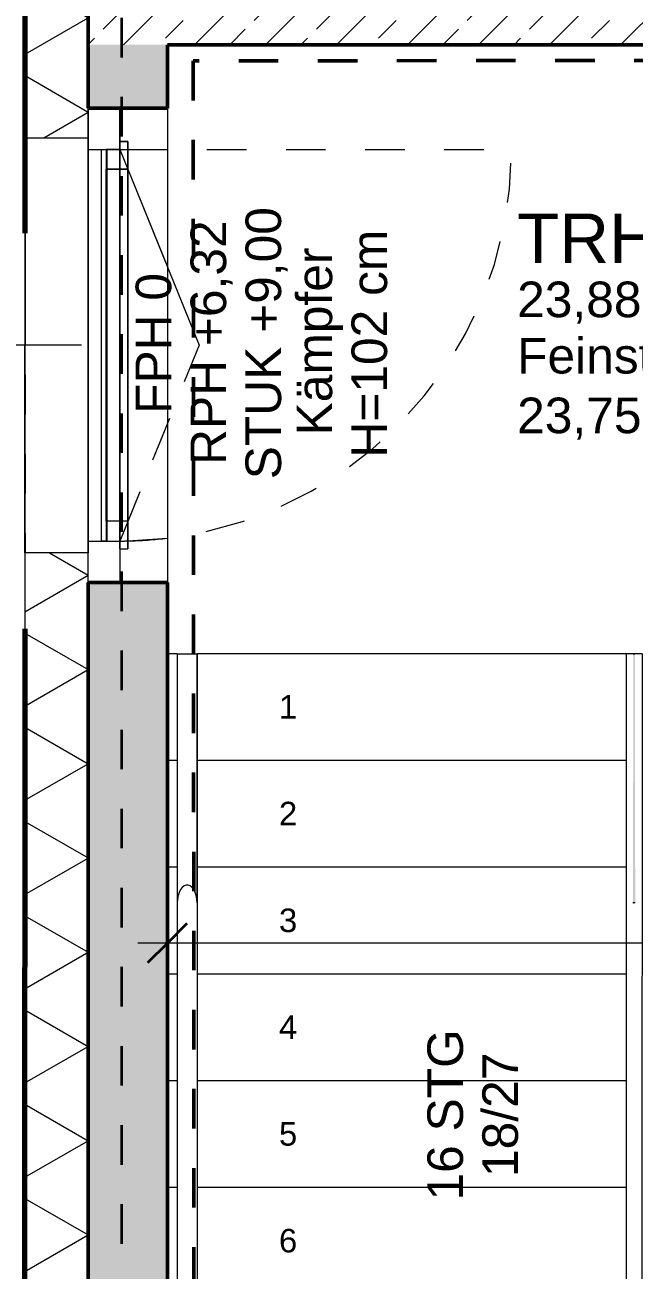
# Model space of a CAD drawing. Header units: metres. Extents: x -67.4 to -27.2, y 43.9 to 89.6.
# Drawn here: x -54.349 to -52.809, y 57.03 to 60.179 of the extents above; entities that cross this region are included whole.
import ezdxf

# ---------------------------------------------------------------- set-up
doc = ezdxf.new("R2010")
doc.units = ezdxf.units.M
for name, pattern in [('Strich Punkt Mittel', [0.015875, 0.00635, -0.004763, 0, -0.004763]), ('Verdeckt', [0.003, 0.002, -0.001]), ('Verdeckt Oben', [0.00225, 0.0015, -0.00075])]:
    doc.linetypes.add(name, pattern=pattern)
for name, color, linetype, lineweight in [('A-DETL-GENF_', 92, 'Continuous', 13), ('A-FLOR-HRAL', 11, 'Continuous', 5), ('A-GLAZ', 151, 'Continuous', 18), ('A-GLAZ-IDEN_', 152, 'Continuous', 9), ('A_Bemassung-50_', 4, 'Continuous', 9), ('A_Bemassung_', 4, 'Continuous', 9), ('A_Brandabschnitte', 30, 'Verdeckt', 50), ('A_Decken', 8, 'Continuous', 13), ('A_Fenster', 7, 'Continuous', 13), ('A_Gelaender', 7, 'Continuous', 13), ('A_Raeume_', 7, 'Continuous', 5), ('A_Raeume_Beschriftung_', 7, 'Continuous', 9), ('A_Raster_', 1, 'Continuous', 9), ('A_Waende', 7, 'Continuous', 13), ('S-STRS', 31, 'Continuous', 13), ('S-STRS-ANNO_', 31, 'Continuous', 5), ('S-STRS-IDEN_', 31, 'Continuous', 9)]:
    doc.layers.add(name, color=color, linetype=linetype, lineweight=lineweight)
doc.styles.add('Arial', font='arial.ttf', dxfattribs={"height": 0.059531})
doc.styles.add('Arial_2', font='arial.ttf', dxfattribs={"height": 0.09})
doc.styles.add('Arial_4', font='arial.ttf', dxfattribs={"height": 0.125})
doc.styles.add('Arial_5', font='arial.ttf', dxfattribs={"height": 0.1})
doc.dimstyles.new('WGA-Bemaßung_4', dxfattribs={"dimscale": 0.3048, "dimtxt": 0.102026, "dimasz": 0.328084, "dimexe": 0.246063, "dimexo": 0.0625, "dimgap": 0.04101, "dimtad": 1, "dimdec": 1, "dimlfac": 100, "dimrnd": 0.5, "dimdsep": 46, "dimtxsty": 'Arial_5', "dimblk1": 'OBLIQUE', "dimblk2": 'OBLIQUE', "dimsah": 1, "dimcen": 0.09, "dimdle": 0.246063, "dimazin": 2, "dimtfac": 1, "dimtdec": 4, "dimtix": 1, "dimtmove": 0, "dimatfit": 3, "dimfxl": 0.656168, "dimfxlon": 1, "dimtvp": 1, "dimtolj": 1, "dimtzin": 0, "dimarcsym": 2})
pattern_1 = [(45, (0, 0), (-0.08980256, 0.08980256), []), (45, (0.0898, 0), (-0.08980256, 0.08980256), [0.0635, -0.03175])]

# ---------------------------------------------------------------- blocks, each defined once
blk = doc.blocks.new('Fens_1tlg_OL - DF_OL_DK_1120x2400-V26-263_PP_02OG_BT2')
at = {"layer": 'A-GLAZ'}
for p, q in [((-0.6, -0.02), (-0.515, -0.02)), ((-0.495, -0.02), (-0.6, -0.02)), ((-0.6, -0.02), (-0.6, -0.1)), ((-0.515, -0.02), (-0.495, -0.02)), ((-0.495, -0.02), (-0.445, -0.02)), ((-0.495, -0.1), (-0.495, -0.02)), ((-0.445, -0.02), (0.445, -0.02)), ((0.445, -0.02), (0.495, -0.02)), ((0.495, -0.02), (0.515, -0.02)), ((0.495, -0.02), (0.6, -0.02)), ((0.495, -0.1), (0.495, -0.02)), ((0.515, -0.02), (0.6, -0.02)), ((0.6, -0.02), (0.6, -0.1)), ((-0.6, -0.1), (-0.495, -0.1)), ((0.525, -0.1), (-0.525, -0.1)), ((0.6, -0.1), (0.495, -0.1))]:
    blk.add_line(p, q, dxfattribs=at)
at = {"layer": 'A_Fenster', "linetype": 'Verdeckt', "lineweight": 5}
for p, q in [((-0.495, 0), (-0.495, 0.97)), ((0, 0.18), (0.4455, 0)), ((-0.495, -0.02), (-0.495, 0)), ((0.4455, 0), (0.495, -0.02))]:
    blk.add_line(p, q, dxfattribs=at)
at = {"layer": 'A_Fenster'}
for p, q in [((-0.4455, 0), (0, 0.18)), ((-0.515, -0.02), (-0.515, 0)), ((-0.515, 0), (0.515, 0)), ((-0.515, 0), (-0.515, -0.02)), ((-0.445, 0), (-0.515, 0)), ((-0.495, -0.02), (-0.4455, 0)), ((-0.445, 0), (-0.445, -0.055)), ((-0.445, 0), (0.445, 0)), ((-0.445, 0), (0.445, 0)), ((-0.445, -0.055), (-0.445, 0)), ((0.445, 0), (-0.445, 0)), ((0.445, 0), (0.445, -0.055)), ((0.445, 0), (0.445, -0.055)), ((0.515, 0), (0.445, 0)), ((0.515, -0.02), (0.515, 0)), ((0.515, -0.02), (0.515, 0)), ((-0.6, -0.02), (-0.515, -0.02)), ((-0.6, -0.1), (-0.6, -0.02)), ((-0.515, -0.02), (-0.495, -0.02)), ((0.515, -0.02), (-0.515, -0.02)), ((-0.515, -0.02), (-0.495, -0.02)), ((-0.495, -0.02), (-0.445, -0.02)), ((-0.495, -0.055), (-0.495, -0.02)), ((0.495, -0.02), (-0.495, -0.02)), ((-0.495, -0.02), (-0.445, -0.02)), ((-0.495, -0.02), (-0.495, -0.055)), ((-0.445, -0.02), (-0.495, -0.02)), ((-0.445, -0.02), (0.445, -0.02)), ((-0.445, -0.02), (0.445, -0.02)), ((0.445, -0.02), (-0.445, -0.02)), ((0.445, -0.02), (0.495, -0.02)), ((0.445, -0.02), (0.495, -0.02)), ((0.495, -0.02), (0.445, -0.02)), ((0.495, -0.02), (0.515, -0.02)), ((0.495, -0.055), (0.495, -0.02)), ((0.495, -0.02), (0.515, -0.02)), ((0.495, -0.055), (0.495, -0.02)), ((0.515, -0.02), (0.6, -0.02)), ((-0.495, -0.055), (-0.495, -0.053)), ((-0.495, -0.053), (-0.445, -0.053)), ((-0.495, -0.053), (-0.445, -0.053)), ((-0.495, -0.055), (-0.495, -0.053)), ((-0.495, -0.055), (0.495, -0.055)), ((-0.495, -0.055), (-0.445, -0.055)), ((-0.495, -0.067), (-0.495, -0.055)), ((-0.495, -0.067), (-0.495, -0.055)), ((-0.445, -0.053), (0.445, -0.053)), ((-0.445, -0.053), (0.445, -0.053)), ((-0.445, -0.055), (0.445, -0.055)), ((-0.445, -0.055), (0.445, -0.055)), ((0.445, -0.055), (-0.445, -0.055)), ((0.445, -0.053), (0.495, -0.053)), ((0.445, -0.053), (0.495, -0.053)), ((0.445, -0.055), (0.495, -0.055)), ((0.495, -0.053), (0.495, -0.055)), ((0.495, -0.053), (0.495, -0.055)), ((0.495, -0.055), (0.495, -0.067)), ((0.495, -0.055), (0.495, -0.067)), ((0.495, -0.067), (-0.495, -0.067)), ((0.495, -0.067), (-0.495, -0.067)), ((-0.525, -0.1), (-0.6, -0.1))]:
    blk.add_line(p, q, dxfattribs=at)
at = {"layer": 'A_Fenster', "linetype": 'Verdeckt Oben', "lineweight": 5}
for p, q in [((-0.6, 0.1), (0.6, 0.1)), ((-0.6, 0.1), (0.6, 0.1)), ((-0.525, -0.1), (0.525, -0.1)), ((-0.525, -0.26), (0.525, -0.26))]:
    blk.add_line(p, q, dxfattribs=at)
at = {"layer": 'A_Fenster', "linetype": 'Verdeckt', "lineweight": 5}
for start, end in [(1.1603, 90), (360, 1.1603)]:
    blk.add_arc((-0.495, -0.02), 0.99, start, end, dxfattribs=at)
blk = doc.blocks.new('Fens_1tlg_OL - DF_OL_DK_1120x2400-V37-263_PP_02OG_BT2')
at = {"layer": 'A_Fenster', "linetype": 'Verdeckt Oben', "lineweight": 5}
for p, q in [((-0.6, 0.1), (0.6, 0.1)), ((-0.6, 0.1), (0.6, 0.1)), ((-0.525, -0.1), (0.525, -0.1)), ((-0.525, -0.26), (0.525, -0.26))]:
    blk.add_line(p, q, dxfattribs=at)
at = {"layer": 'A_Fenster', "linetype": 'Verdeckt', "lineweight": 5}
for p, q in [((-0.495, 0), (-0.495, 0.1)), ((0.198, 0.1), (0.4455, 0)), ((-0.495, -0.02), (-0.495, 0)), ((0.4455, 0), (0.495, -0.02))]:
    blk.add_line(p, q, dxfattribs=at)
at = {"layer": 'A_Fenster'}
for p, q in [((-0.4455, 0), (-0.198, 0.1)), ((-0.515, -0.02), (-0.515, 0)), ((-0.515, 0), (-0.445, 0)), ((-0.515, 0), (-0.515, -0.02)), ((-0.445, 0), (-0.515, 0)), ((-0.495, -0.02), (-0.4455, 0)), ((-0.445, 0), (-0.445, -0.02)), ((-0.445, 0), (0.445, 0)), ((-0.445, 0), (0.445, 0)), ((-0.445, 0), (0.445, 0)), ((-0.445, -0.02), (-0.445, 0)), ((0.445, 0), (-0.445, 0)), ((0.445, 0), (0.445, -0.02)), ((0.445, 0), (0.445, -0.02)), ((0.445, 0), (0.515, 0)), ((0.515, 0), (0.445, 0)), ((0.515, -0.02), (0.515, 0)), ((0.515, -0.02), (0.515, 0)), ((-0.495, -0.02), (-0.515, -0.02)), ((-0.515, -0.02), (-0.495, -0.02)), ((-0.495, -0.053), (-0.495, -0.02)), ((-0.445, -0.02), (-0.495, -0.02)), ((-0.445, -0.02), (-0.495, -0.02)), ((-0.495, -0.02), (-0.445, -0.02)), ((-0.495, -0.02), (-0.495, -0.053)), ((-0.445, -0.02), (-0.495, -0.02)), ((0.445, -0.02), (-0.445, -0.02)), ((0.445, -0.02), (-0.445, -0.02)), ((-0.445, -0.02), (0.445, -0.02)), ((-0.445, -0.02), (-0.445, -0.053)), ((0.445, -0.02), (-0.445, -0.02)), ((-0.445, -0.053), (-0.445, -0.02)), ((0.495, -0.02), (0.445, -0.02)), ((0.495, -0.02), (0.445, -0.02)), ((0.445, -0.02), (0.495, -0.02)), ((0.445, -0.02), (0.445, -0.053)), ((0.445, -0.02), (0.445, -0.053)), ((0.495, -0.02), (0.445, -0.02)), ((0.495, -0.053), (0.495, -0.02)), ((0.515, -0.02), (0.495, -0.02)), ((0.495, -0.02), (0.515, -0.02)), ((0.495, -0.053), (0.495, -0.02)), ((-0.495, -0.055), (-0.495, -0.053)), ((-0.495, -0.053), (-0.495, -0.055)), ((-0.495, -0.055), (-0.495, -0.053)), ((-0.495, -0.053), (-0.445, -0.053)), ((-0.495, -0.053), (-0.445, -0.053)), ((-0.495, -0.055), (-0.495, -0.053)), ((-0.495, -0.055), (-0.445, -0.055)), ((-0.495, -0.055), (-0.445, -0.055)), ((-0.495, -0.067), (-0.495, -0.055)), ((-0.495, -0.067), (-0.495, -0.055)), ((-0.445, -0.053), (-0.445, -0.055)), ((-0.445, -0.055), (-0.445, -0.053)), ((-0.445, -0.053), (0.445, -0.053)), ((-0.445, -0.053), (0.445, -0.053)), ((-0.445, -0.055), (0.445, -0.055)), ((-0.445, -0.055), (0.445, -0.055)), ((-0.445, -0.055), (0.445, -0.055)), ((0.445, -0.055), (-0.445, -0.055)), ((0.445, -0.053), (0.445, -0.055)), ((0.445, -0.053), (0.445, -0.055)), ((0.445, -0.053), (0.495, -0.053)), ((0.445, -0.053), (0.495, -0.053)), ((0.445, -0.055), (0.495, -0.055)), ((0.445, -0.055), (0.495, -0.055)), ((0.495, -0.055), (0.495, -0.053)), ((0.495, -0.055), (0.495, -0.053)), ((0.495, -0.053), (0.495, -0.055)), ((0.495, -0.053), (0.495, -0.055)), ((0.495, -0.055), (0.495, -0.067)), ((0.495, -0.055), (0.495, -0.067)), ((0.495, -0.067), (-0.495, -0.067)), ((0.495, -0.067), (-0.495, -0.067))]:
    blk.add_line(p, q, dxfattribs=at)
at = {"layer": 'A_Fenster', "linetype": 'Verdeckt', "lineweight": 5}
for start, end in [(1.1603, 6.9624), (360, 1.1603)]:
    blk.add_arc((-0.495, -0.02), 0.99, start, end, dxfattribs=at)
blk = doc.blocks.new('Geländer - 10 x 50 mm-5774162-263_PP_02OG_BT2')
at = {"layer": 'A_Gelaender', "lineweight": 5}
h = blk.add_hatch(dxfattribs=at)
h.set_pattern_fill('FP_171', color=256, style=0, pattern_type=2)
h.set_pattern_definition([(314.998, (56.472, -51.984), (0.2245142, 0.2244986), []), (314.998, (56.472, -52.064), (0.4490128, -1.57e-05), []), (314.998, (56.472, -51.905), (0.4490128, -1.57e-05), [])])
h.paths.add_polyline_path([(-0.0048, -0.005), (-0.025, -0.005), (-0.025, 0.005), (-0.0148, 0.005)])
at = {"layer": 'A-FLOR-HRAL'}
for p, q in [((-0.0148, 0.005), (-0.025, 0.005)), ((-0.025, 0.005), (-0.025, -0.005)), ((-0.025, -0.005), (-0.0048, -0.005))]:
    blk.add_line(p, q, dxfattribs=at)
blk = doc.blocks.new('Geländer - 10 x 50 mm-V131-263_PP_02OG_BT2')
at = {"layer": 'A-FLOR-HRAL'}
for p, q in [((0.025, 0.005), (-0.025, 0.005)), ((-0.025, 0.005), (-0.025, -0.005)), ((0.025, -0.005), (0.025, 0.005)), ((-0.025, -0.005), (0.025, -0.005))]:
    blk.add_line(p, q, dxfattribs=at)
blk = doc.blocks.new('Geländer - 10 x 50 mm-V132-263_PP_02OG_BT2')
at = {"layer": 'A-FLOR-HRAL'}
for p, q in [((0.025, 0.005), (-0.025, 0.005)), ((-0.025, 0.005), (-0.025, -0.005)), ((0.025, -0.005), (0.025, 0.005)), ((-0.025, -0.005), (0.025, -0.005))]:
    blk.add_line(p, q, dxfattribs=at)
blk = doc.blocks.new('Geländer - Geländer-11656775-263_PP_02OG_BT2')
at = {"layer": 'A_Gelaender', "lineweight": 5}
for p, q in [((-26.1493, 74.3868), (-26.8768, 72.6425)), ((-26.1493, 74.3868), (-26.1308, 74.3791)), ((-26.8768, 72.6425), (-26.9808, 72.3933)), ((-26.9808, 72.3933), (-26.2048, 72.0696))]:
    blk.add_line(p, q, dxfattribs=at)
at = {"layer": 'A_Gelaender', "linetype": 'Verdeckt', "lineweight": 5}
for p, q in [((-25.4957, 73.8216), (-25.3917, 74.0708)), ((-25.4772, 73.8139), (-25.3733, 74.0631)), ((-25.3917, 74.0708), (-25.3733, 74.0631)), ((-26.1663, 72.1619), (-25.4772, 73.8139)), ((-26.1222, 72.3196), (-25.4957, 73.8216)), ((-26.165, 72.2168), (-26.126, 72.3104)), ((-26.1848, 72.1696), (-26.1689, 72.2076))]:
    blk.add_line(p, q, dxfattribs=at)
at = {"extrusion": (0, 0, -1), "zscale": -1}
for name, p, rotation in [('Geländer - 10 x 50 mm-V132-263_PP_02OG_BT2', (26.1472, 72.3246), 202.6417241215452), ('Geländer - 10 x 50 mm-V131-263_PP_02OG_BT2', (26.19, 72.2219), 202.6417241215452), ('Geländer - 10 x 50 mm-5774162-263_PP_02OG_BT2', (26.238, 72.1322), 292.6417241215446)]:
    blk.add_blockref(name, p, dxfattribs=dict(at, rotation=rotation))
blk = doc.blocks.new('Typ des oberen Holms - Oberer Geländerholm_Innen_-11656785-263_PP_02OG_BT2')
at = {"layer": 'A_Gelaender', "lineweight": 5}
for p, q in [((-27.2522, 74.8468), (-27.4947, 74.2654)), ((-27.4485, 74.2462), (-27.206, 74.8276))]:
    blk.add_line(p, q, dxfattribs=at)
at = {"layer": 'A_Gelaender', "lineweight": 5, "flags": 128}
for points in [[(-27.2522, 74.8468), (-27.2514, 74.8465), (-27.2491, 74.8456), (-27.2454, 74.844), (-27.2406, 74.842), (-27.2351, 74.8397), (-27.2291, 74.8372), (-27.2231, 74.8347), (-27.2175, 74.8324), (-27.2128, 74.8304), (-27.2091, 74.8289), (-27.2068, 74.8279), (-27.206, 74.8276)], [(-27.4485, 74.2462), (-27.4454, 74.255), (-27.4435, 74.2639), (-27.4427, 74.2724), (-27.4433, 74.2802), (-27.445, 74.287), (-27.448, 74.2924), (-27.4519, 74.2961), (-27.4568, 74.2981), (-27.4622, 74.2983), (-27.4681, 74.2966), (-27.4742, 74.2931), (-27.4801, 74.288), (-27.4856, 74.2815), (-27.4906, 74.2738), (-27.4947, 74.2654)]]:
    blk.add_lwpolyline(points, dxfattribs=at)
blk = doc.blocks.new('Typ des oberen Holms - Oberer Geländerholm_Innen_-V133-263_PP_02OG_BT2')
at = {"layer": 'A_Gelaender', "lineweight": 5}
for p, q in [((-27.2522, 74.8468), (-27.9797, 73.1025)), ((-27.206, 74.8276), (-27.9336, 73.0833))]:
    blk.add_line(p, q, dxfattribs=at)
blk = doc.blocks.new('Typ des oberen Holms - Oberer Geländerholm_Innen_-11656799-263_PP_02OG_BT2')
at = {"layer": 'A_Gelaender', "lineweight": 5}
for p, q in [((-26.1308, 74.3791), (-26.304, 73.9638)), ((-26.1308, 74.3791), (-26.0846, 74.3599)), ((-26.2579, 73.9445), (-26.0846, 74.3599)), ((-26.2579, 73.9445), (-26.304, 73.9638))]:
    blk.add_line(p, q, dxfattribs=at)
blk = doc.blocks.new('Typ des oberen Holms - Oberer Geländerholm_Innen_-V134-263_PP_02OG_BT2')
at = {"layer": 'A_Gelaender', "lineweight": 5}
for p, q in [((-26.1308, 74.3791), (-26.8584, 72.6348)), ((-26.0846, 74.3599), (-26.1308, 74.3791)), ((-26.0846, 74.3599), (-26.8122, 72.6155)), ((-26.8584, 72.6348), (-26.9546, 72.404)), ((-26.8122, 72.6155), (-26.8892, 72.4309)), ((-26.8892, 72.4309), (-26.3117, 72.19)), ((-26.9546, 72.404), (-26.3309, 72.1439)), ((-26.3117, 72.19), (-26.2424, 72.1612)), ((-26.3309, 72.1439), (-26.2156, 72.0958)), ((-26.2424, 72.1612), (-26.2156, 72.0958))]:
    blk.add_line(p, q, dxfattribs=at)
at = {"layer": 'A_Gelaender', "linetype": 'Verdeckt', "lineweight": 5}
for p, q in [((-25.5418, 73.8409), (-25.4379, 74.0901)), ((-25.4957, 73.8216), (-25.3917, 74.0708)), ((-25.4379, 74.0901), (-25.3917, 74.0708)), ((-26.2136, 72.2304), (-25.5418, 73.8409)), ((-26.1674, 72.2111), (-25.4957, 73.8216)), ((-26.2309, 72.1888), (-26.2136, 72.2304)), ((-26.1848, 72.1696), (-26.1674, 72.2111)), ((-26.1848, 72.1696), (-26.2309, 72.1888))]:
    blk.add_line(p, q, dxfattribs=at)
blk = doc.blocks.new('Handlauftyp - Handlauf_Innen_-11656823-263_PP_02OG_BT2')
at = {"layer": 'A_Gelaender', "lineweight": 5}
blk.add_hatch(color=256, dxfattribs=at).paths.add_polyline_path([(-26.4263, 73.8193), (-26.2878, 74.1521), (-26.1844, 74.4015), (-26.188, 74.4029), (-26.4314, 73.8214), (-26.4307, 73.8214), (-26.4268, 73.8198)])
at = {"layer": 'A_Gelaender', "lineweight": 5, "flags": 128}
for points in [[(-26.188, 74.403), (-26.1862, 74.4022), (-26.1844, 74.4015)], [(-26.4263, 73.8194), (-26.4268, 73.8198), (-26.4307, 73.8214), (-26.4314, 73.8215)]]:
    blk.add_lwpolyline(points, dxfattribs=at)
blk = doc.blocks.new('Handlauftyp - Handlauf_Innen_-V135-263_PP_02OG_BT2')
at = {"layer": 'A_Gelaender', "lineweight": 5}
for p, q in [((-26.2046, 74.4099), (-26.9322, 72.6656)), ((-26.1677, 74.3945), (-26.2046, 74.4099)), ((-26.1677, 74.3945), (-26.8953, 72.6502)), ((-26.9322, 72.6656), (-27.0593, 72.361)), ((-26.8953, 72.6502), (-27.0069, 72.3825)), ((-27.0593, 72.361), (-26.2648, 72.0296)), ((-27.0069, 72.3825), (-26.2494, 72.0665)), ((-26.2494, 72.0665), (-26.194, 72.0434)), ((-26.194, 72.0434), (-26.1827, 72.0705)), ((-26.1386, 72.0723), (-26.1827, 72.0705)), ((-26.1725, 71.9911), (-26.1386, 72.0723)), ((-26.2648, 72.0296), (-26.1725, 71.9911))]:
    blk.add_line(p, q, dxfattribs=at)
at = {"layer": 'A_Gelaender', "linetype": 'Verdeckt', "lineweight": 5}
for p, q in [((-25.4587, 73.8062), (-25.3548, 74.0554)), ((-25.4218, 73.7908), (-25.3179, 74.04)), ((-25.3548, 74.0554), (-25.3179, 74.04)), ((-26.1442, 72.1628), (-25.4587, 73.8062)), ((-26.1001, 72.1646), (-25.4218, 73.7908)), ((-26.1001, 72.1646), (-26.1442, 72.1628))]:
    blk.add_line(p, q, dxfattribs=at)
blk = doc.blocks.new('Dtai_Fluchtlinie_Grenzlinie - Dtai_Grenzlinie-5920249-263_PP_02OG_BT2')
at = {"layer": 'A-DETL-GENF_', "lineweight": 70}
for p, q in [((9.45, 0), (11.45, 0)), ((12.45, 0), (14.45, 0))]:
    blk.add_line(p, q, dxfattribs=at)
blk = doc.blocks.new('BS_Fens_PP_Kämpfer - oben-10106766-263_PP_02OG_BT2')
at = {"layer": 'A-GLAZ-IDEN_'}
blk.add_line((0, 0.000124), (0, 0.010761), dxfattribs=at)
blk = doc.blocks.new('DIMBLOCK396-263_PP_02OG_BT2')
at = {"layer": 'A_Bemassung-50_', "transparency": 16777216}
for p, q in [((-53.9887, 57.8571), (-53.9887, 57.9321)), ((-50.6277, 57.857), (-50.6277, 57.932)), ((-50.6277, 57.857), (-54.0637, 57.8571)), ((-53.9887, 57.8571), (-53.9887, 57.6571)), ((-50.6277, 57.857), (-50.6277, 57.657))]:
    blk.add_line(p, q, dxfattribs=at)
at = {"layer": 'A_Bemassung-50_', "lineweight": 35, "transparency": 16777216}
for p, q in [((-53.9887, 57.8571), (-53.9387, 57.9071)), ((-50.6277, 57.857), (-50.5777, 57.907)), ((-53.9887, 57.8571), (-54.0387, 57.8071)), ((-50.6277, 57.857), (-50.6777, 57.807))]:
    blk.add_line(p, q, dxfattribs=at)
at = {"layer": 'A_Bemassung-50_', "color": 0, "transparency": 16777216, "insert": (-52.4236, 57.9994), "char_height": 0.1, "width": 0.276883, "attachment_point": 1, "rotation": 359.9983, "line_spacing_factor": 0.941778, "style": 'Arial_5'}
blk.add_mtext('336', dxfattribs=at)
blk = doc.blocks.new('_Oblique')
at = {"color": 0, "linetype": 'ByBlock', "lineweight": -2}
blk.add_line((-0.5, -0.5), (0.5, 0.5), dxfattribs=at)

msp = doc.modelspace()

# ---------------------------------------------------------------- hatches: boundary and pattern name
at = {"layer": 'A_Waende', "lineweight": 5}
h = msp.add_hatch(dxfattribs=at)
h.set_pattern_fill('FP_112', color=250, angle=202.64, style=0, pattern_type=2)
h.set_pattern_definition([(89.998, (-54.18867, 62.1032), (-0.20637, 7e-06), []), (149.998, (-54.18867, 62.1032), (-0.103191, -0.178718), []), (209.998, (-54.18867, 62.1032), (0.103179, -0.178725), [])])
h.paths.add_polyline_path([(-54.1886, 59.8938), (-54.189, 62.0266), (-54.3486, 62.0266), (-54.3486, 59.8938), (-54.1887, 59.8938)])
h.paths.add_polyline_path([(-54.1885, 63.0766), (-54.1885, 64.3116), (-54.3485, 64.3116), (-54.3485, 63.0766), (-54.1886, 63.0766)])
h = msp.add_hatch(dxfattribs=at)
h.set_pattern_fill('FP_4', color=250, style=0, pattern_type=2)
h.set_pattern_definition(pattern_1)
h.paths.add_polyline_path([(-54.189, 47.8239), (-54.189, 47.8239), (-53.989, 47.8383), (-53.989, 48.6388), (-54.189, 48.6388), (-54.189, 48.2888)])
h.paths.add_polyline_path([(-53.9889, 49.8388), (-53.9889, 52.8313), (-54.1888, 52.8313), (-54.1888, 49.8388), (-53.989, 49.8388)])
h.paths.add_polyline_path([(-53.9888, 52.9663), (-53.9889, 53.2188), (-54.1888, 53.2188), (-54.1888, 52.9663), (-53.9889, 52.9663)])
h.paths.add_polyline_path([(-54.0888, 52.8988), (-54.1888, 52.9663), (-54.1888, 52.8313), (-54.1453, 52.8607)])
h.paths.add_polyline_path([(-53.9888, 52.8313), (-53.9889, 52.9663), (-54.0888, 52.8988), (-53.9889, 52.8314)])
h.paths.add_polyline_path([(-53.9888, 54.4188), (-53.9887, 58.7688), (-54.1887, 58.7688), (-54.1887, 54.4188), (-53.9888, 54.4188)])
h.paths.add_polyline_path([(-53.9887, 59.9688), (-53.9886, 59.9688), (-53.9887, 60.1288), (-54.1886, 60.1288), (-54.1885, 59.9688), (-54.0291, 59.9688)])
h.paths.add_polyline_path([(-53.9886, 60.3288), (-53.9886, 60.3288), (-53.9888, 60.3787), (-54.1886, 60.3787), (-54.1885, 60.3288), (-53.9887, 60.3288)])
h = msp.add_hatch(dxfattribs=at)
h.set_pattern_fill('FP_4', color=250, style=0, pattern_type=2)
h.set_pattern_definition(pattern_1)
h.paths.add_polyline_path([(-46.8836, 60.1286), (-46.8836, 60.3286), (-54.1886, 60.3288), (-54.1885, 60.1288), (-47.0645, 60.1286)])
h = msp.add_hatch(dxfattribs=at)
h.set_pattern_fill('FP_134', color=250, angle=202.64, style=0, pattern_type=2)
h.set_pattern_definition([(89.998, (-54.18908, 57.11896), (-0.20637, 7e-06), []), (149.998, (-54.18908, 57.11896), (-0.103196, -0.178727), []), (209.998, (-54.18908, 57.11896), (0.103179, -0.178725), [])])
h.paths.add_polyline_path([(-54.1888, 54.3439), (-54.189, 58.8438), (-54.3487, 58.8438), (-54.3488, 54.3439), (-54.189, 54.3439)])

# ---------------------------------------------------------------- linework, layer by layer
at = {"layer": 'A_Brandabschnitte'}
for p, q in [((-47.1083, 60.0919), (-53.9233, 60.0882)), ((-53.9233, 60.0882), (-53.9207, 55.2592))]:
    msp.add_line(p, q, dxfattribs=at)
at = {"layer": 'A_Decken'}
for p, q in [((-54.1886, 59.8938), (-54.1886, 59.9688)), ((-53.9886, 59.9688), (-53.9887, 58.7688))]:
    msp.add_line(p, q, dxfattribs=at)
at = {"layer": 'A_Raeume_', "flags": 128}
msp.add_lwpolyline([(-53.9886, 60.1288), (-53.9888, 55.2088), (-50.6278, 55.2087), (-50.6277, 57.2287), (-50.4577, 57.2287), (-48.7776, 57.2286), (-48.6079, 57.2286), (-48.6079, 57.7412), (-47.3962, 57.7411), (-47.3962, 57.9086), (-47.3962, 58.7511), (-47.0337, 58.7511), (-47.0336, 60.1286), (-48.1311, 60.1287)], close=True, dxfattribs=at)
at = {"layer": 'A_Raster_', "linetype": 'Strich Punkt Mittel', "lineweight": 35}
msp.add_line((-54.1037, 84.1967), (-54.1049, 46.5271), dxfattribs=at)
at = {"layer": 'A_Waende', "color": 250, "lineweight": 5}
for p, q in [((-54.3486, 62.0266), (-54.3486, 59.8938)), ((-54.3486, 59.8938), (-54.1886, 59.8938)), ((-54.3487, 58.8438), (-54.3488, 54.3439)), ((-54.1887, 58.8438), (-54.3487, 58.8438)), ((-54.1888, 54.3439), (-54.1887, 58.8438))]:
    msp.add_line(p, q, dxfattribs=at)
at = {"layer": 'A_Waende', "color": 10, "lineweight": 50}
for p, q in [((-54.1886, 59.9688), (-54.1886, 61.9516)), ((-53.9886, 59.9688), (-53.9886, 60.1288)), ((-53.9886, 60.1288), (-46.8836, 60.1286)), ((-54.1886, 59.9688), (-53.9886, 59.9688)), ((-54.1887, 58.7688), (-54.1888, 54.4188)), ((-53.9887, 58.7688), (-54.1887, 58.7688)), ((-53.9888, 55.2088), (-53.9887, 58.7688))]:
    msp.add_line(p, q, dxfattribs=at)
at = {"layer": 'A_Waende'}
for p, q in [((-54.3487, 58.8438), (-54.3486, 59.8938)), ((-54.3486, 59.8938), (-54.3487, 58.8438)), ((-54.1886, 59.8938), (-54.1887, 58.8438))]:
    msp.add_line(p, q, dxfattribs=at)
at = {"layer": 'S-STRS'}
for p, q in [((-53.9637, 58.5888), (-53.9887, 58.5888)), ((-53.9637, 58.5888), (-53.9887, 58.5888)), ((-52.8287, 58.5888), (-53.9137, 58.5888)), ((-52.8287, 58.5888), (-53.9137, 58.5888)), ((-53.9637, 58.3188), (-53.9887, 58.3188)), ((-53.9637, 58.3188), (-53.9887, 58.3188)), ((-52.8287, 58.3188), (-53.9137, 58.3188)), ((-52.8287, 58.3188), (-53.9137, 58.3188)), ((-53.9637, 58.0488), (-53.9887, 58.0488)), ((-53.9637, 58.0488), (-53.9887, 58.0488)), ((-52.8287, 58.0488), (-53.9137, 58.0488)), ((-52.8287, 58.0488), (-53.9137, 58.0488)), ((-53.9637, 57.7788), (-53.9887, 57.7788)), ((-53.9637, 57.7788), (-53.9887, 57.7788)), ((-52.8287, 57.7788), (-53.9137, 57.7788)), ((-52.8287, 57.7788), (-53.9137, 57.7788)), ((-53.9637, 57.5088), (-53.9887, 57.5088)), ((-53.9637, 57.5088), (-53.9887, 57.5088)), ((-52.8287, 57.5088), (-53.9137, 57.5088)), ((-52.8287, 57.5088), (-53.9137, 57.5088)), ((-53.9637, 57.2388), (-53.9887, 57.2388)), ((-53.9637, 57.2388), (-53.9887, 57.2388)), ((-52.8287, 57.2388), (-53.9137, 57.2388)), ((-52.8287, 57.2388), (-53.9137, 57.2388))]:
    msp.add_line(p, q, dxfattribs=at)

# ---------------------------------------------------------------- block references
at = {"layer": 'A-DETL-GENF_', "rotation": 89.99827587845456}
msp.add_blockref('Dtai_Fluchtlinie_Grenzlinie - Dtai_Grenzlinie-5920249-263_PP_02OG_BT2', (-54.349, 47.2019), dxfattribs=at)
at = {"layer": 'A-FLOR-HRAL', "rotation": 22.64000000000043}
msp.add_blockref('Geländer - Geländer-11656775-263_PP_02OG_BT2', (0, 0), dxfattribs=at)
at = {"layer": 'A-GLAZ', "rotation": 269.9982758784651}
msp.add_blockref('Fens_1tlg_OL - DF_OL_DK_1120x2400-V26-263_PP_02OG_BT2', (-54.0886, 59.3688), dxfattribs=at)
at = {"layer": 'A-GLAZ-IDEN_', "xscale": 49.99999999999998, "yscale": 49.99999999999998, "zscale": 49.99999999999998, "rotation": 89.99827587846501}
msp.add_blockref('BS_Fens_PP_Kämpfer - oben-10106766-263_PP_02OG_BT2', (-54.2, 59.3688), dxfattribs=at)
at = {"layer": 'A_Fenster', "linetype": 'Verdeckt Oben', "lineweight": 5, "rotation": 269.9982758784651}
msp.add_blockref('Fens_1tlg_OL - DF_OL_DK_1120x2400-V37-263_PP_02OG_BT2', (-54.0886, 59.3688), dxfattribs=at)
at = {"layer": 'A_Gelaender', "lineweight": 5, "rotation": 22.64000000000043}
for name in ['Typ des oberen Holms - Oberer Geländerholm_Innen_-V133-263_PP_02OG_BT2', 'Handlauftyp - Handlauf_Innen_-V135-263_PP_02OG_BT2', 'Typ des oberen Holms - Oberer Geländerholm_Innen_-V134-263_PP_02OG_BT2', 'Typ des oberen Holms - Oberer Geländerholm_Innen_-11656785-263_PP_02OG_BT2', 'Typ des oberen Holms - Oberer Geländerholm_Innen_-11656799-263_PP_02OG_BT2', 'Handlauftyp - Handlauf_Innen_-11656823-263_PP_02OG_BT2']:
    msp.add_blockref(name, (0, 0), dxfattribs=at)

# ---------------------------------------------------------------- texts
at = {"layer": 'A-GLAZ-IDEN_', "char_height": 0.09, "attachment_point": 1, "rotation": 90, "style": 'Arial_2'}
for s, insert, width in [('STUK +9,00', (-53.7912, 59.0299), 0.82173), ('RPH +6,32', (-53.9301, 59.0663), 0.737552), ('H=102 cm', (-53.5232, 59.0847), 0.689451), ('Kämpfer', (-53.6621, 59.1409), 0.557173), ('FPH 0', (-54.069, 59.1953), 0.424894)]:
    msp.add_mtext(s, dxfattribs=dict(at, insert=insert, width=width))
at = {"layer": 'A_Raeume_Beschriftung_', "attachment_point": 1}
for s, insert, char_height, width, style in [('TRH BT2 2OG', (-53.1045, 59.7019), 0.125, 1.390928, 'Arial_4'), ('23,88 m²', (-53.1045, 59.5299), 0.09, 0.58924, 'Arial_2'), ('Feinsteinzeug', (-53.1045, 59.3874), 0.09, 0.909915, 'Arial_2'), ('23,75 m', (-53.1045, 59.2365), 0.09, 0.541139, 'Arial_2')]:
    msp.add_mtext(s, dxfattribs=dict(at, insert=insert, char_height=char_height, width=width, style=style))
at = {"layer": 'S-STRS-ANNO_', "char_height": 0.0595, "width": 0.054944, "attachment_point": 1, "line_spacing_factor": 0.941778, "style": 'Arial'}
for s, insert in [('1', (-53.7066, 58.4844)), ('2', (-53.7066, 58.2144)), ('3', (-53.7066, 57.9444)), ('4', (-53.7066, 57.6744)), ('5', (-53.7066, 57.4044)), ('6', (-53.7066, 57.1344))]:
    msp.add_mtext(s, dxfattribs=dict(at, insert=insert))
at = {"layer": 'S-STRS-IDEN_', "char_height": 0.09, "attachment_point": 1, "rotation": 90, "style": 'Arial_2'}
for s, insert, width in [('16 STG', (-53.3313, 57.206), 0.517088), ('18/27', (-53.1924, 57.2655), 0.376793)]:
    msp.add_mtext(s, dxfattribs=dict(at, insert=insert, width=width))

# ---------------------------------------------------------------- dimensions: what is measured, and where the dimension line sits
at = {"layer": 'A_Bemassung_'}
dim = msp.add_linear_dim(base=(-53.9887, 57.8571), p1=(-50.6277, 57.657), p2=(-53.9887, 57.6571), angle=359.9983, dimstyle='WGA-Bemaßung_4', override={"dimpost": '<>', "dimfxl": 3.361003}, dxfattribs=at)
dim.commit()
dim.dimension.update_dxf_attribs({"geometry": 'DIMBLOCK396-263_PP_02OG_BT2', "text_midpoint": (-52.3082, 57.9206)})

doc.saveas('drawing.dxf')
